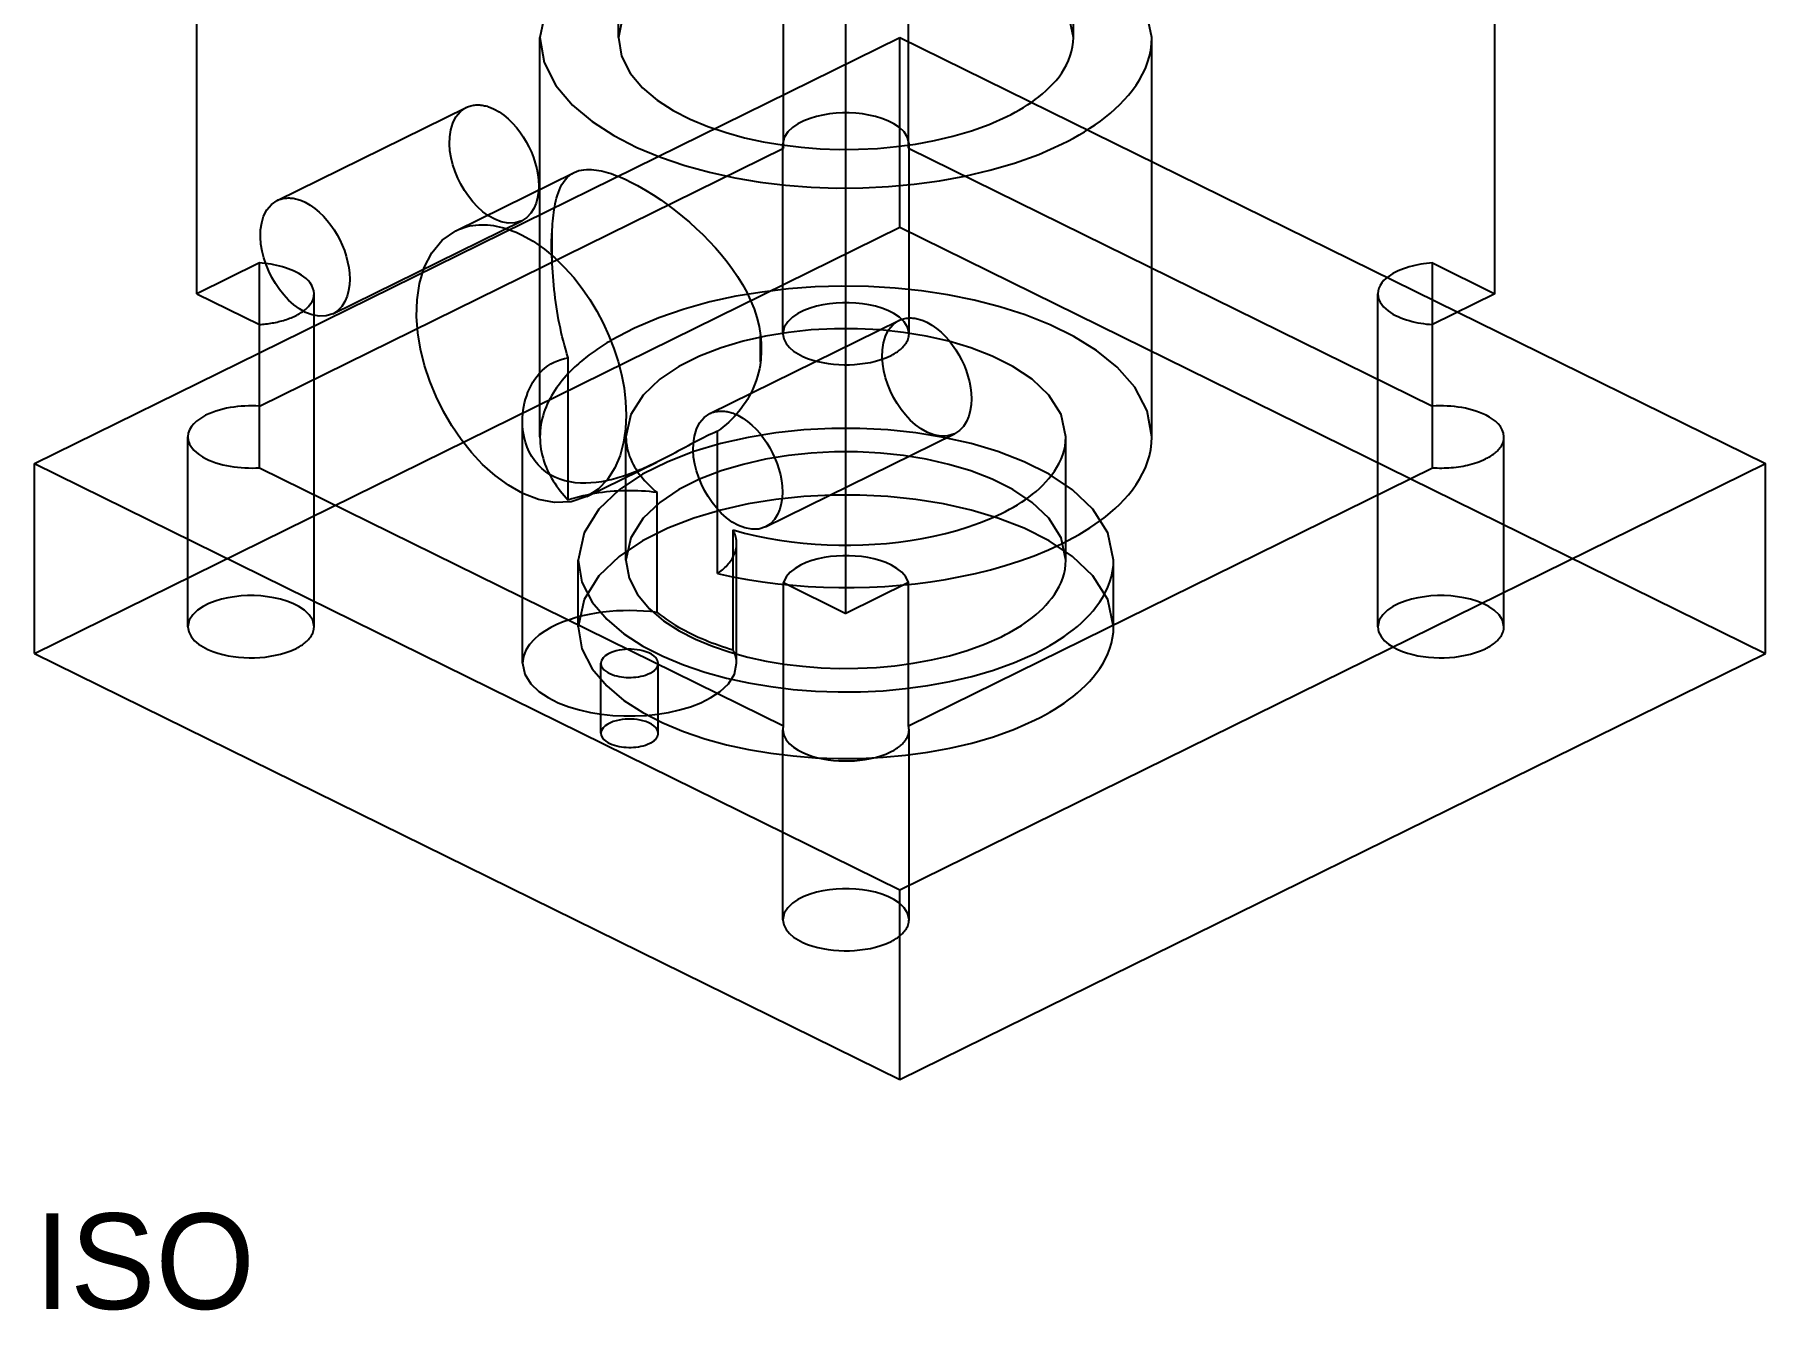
# Model space of a CAD drawing. Header units: millimetres. Extents: x 0 to 258, y -49 to 102.
# Drawn here: x 50.42 to 95.68, y 46.09 to 79.44 of the extents above; entities that cross this region are included whole.
import ezdxf

# ---------------------------------------------------------------- set-up
doc = ezdxf.new("R2010")
doc.units = ezdxf.units.MM
doc.layers.add('ISO_HIDDEN', color=8, linetype='CONTINUOUS')
doc.layers.add('ISO_VISIBLE', color=7, linetype='Continuous')

msp = doc.modelspace()

# ---------------------------------------------------------------- linework, layer by layer
at = {"layer": 'ISO_HIDDEN'}
for points in [[(65.688, 79.368), (65.688, 89.813)], [(77.588, 79.368), (77.588, 89.813)], [(79.638, 79.368), (79.465, 80.183), (79.017, 80.889), (78.41, 81.466), (77.712, 81.932), (76.963, 82.308), (76.18, 82.611), (75.377, 82.851), (74.558, 83.035), (73.73, 83.17), (72.896, 83.258), (72.058, 83.302), (71.219, 83.302), (70.381, 83.258), (69.546, 83.17), (68.718, 83.035), (67.9, 82.851), (67.096, 82.611), (66.314, 82.308), (65.564, 81.932), (64.867, 81.466), (64.259, 80.889), (63.811, 80.183), (63.638, 79.368)], [(77.588, 79.368), (77.459, 79.974), (77.127, 80.5), (76.674, 80.928), (76.156, 81.275), (75.598, 81.555), (75.017, 81.78), (74.419, 81.958), (73.81, 82.096), (73.194, 82.196), (72.573, 82.261), (71.95, 82.294), (71.326, 82.294), (70.703, 82.261), (70.082, 82.196), (69.466, 82.096), (68.858, 81.958), (68.26, 81.78), (67.678, 81.555), (67.121, 81.275), (66.602, 80.928), (66.15, 80.5), (65.817, 79.974), (65.688, 79.368)], [(70.003, 76.474), (70.003, 80.217)], [(73.273, 76.474), (73.273, 80.217)], [(56.303, 71.121), (73.052, 79.368)], [(63.638, 79.368), (63.751, 78.708), (64.057, 78.111), (64.491, 77.599), (65.005, 77.166), (65.57, 76.801), (66.168, 76.494), (66.789, 76.235), (67.426, 76.02), (68.074, 75.842), (68.731, 75.698), (69.395, 75.587), (70.062, 75.506), (70.733, 75.455), (71.405, 75.431), (72.078, 75.435), (72.75, 75.467), (73.419, 75.528), (74.086, 75.618), (74.748, 75.739), (75.402, 75.893), (76.048, 76.082), (76.68, 76.31), (77.295, 76.583)], [(63.638, 68.923), (63.638, 79.368)], [(65.688, 79.368), (65.772, 78.877), (65.999, 78.433), (66.322, 78.052), (66.705, 77.73), (67.125, 77.459), (67.57, 77.231), (68.031, 77.038), (68.505, 76.878), (68.988, 76.745), (69.476, 76.639), (69.97, 76.556), (70.466, 76.496), (70.965, 76.457), (71.465, 76.44), (71.965, 76.443), (72.465, 76.467), (72.963, 76.512), (73.459, 76.579), (73.951, 76.669), (74.438, 76.783), (74.918, 76.924), (75.388, 77.094), (75.845, 77.297)], [(73.052, 74.407), (73.052, 79.368)], [(73.052, 79.368), (87.636, 72.187)], [(75.845, 77.297), (75.956, 77.353), (76.065, 77.411), (76.173, 77.472), (76.279, 77.535), (76.384, 77.601), (76.487, 77.67), (76.588, 77.742), (76.686, 77.817), (76.782, 77.896), (76.875, 77.977), (76.965, 78.063), (77.051, 78.152), (77.133, 78.244), (77.21, 78.341), (77.283, 78.441), (77.349, 78.546), (77.409, 78.654), (77.461, 78.766), (77.506, 78.882), (77.541, 79.001), (77.567, 79.122), (77.583, 79.244), (77.588, 79.368)], [(77.295, 76.583), (77.444, 76.658), (77.591, 76.736), (77.736, 76.818), (77.879, 76.903), (78.019, 76.992), (78.157, 77.085), (78.293, 77.182), (78.425, 77.283), (78.554, 77.388), (78.679, 77.498), (78.8, 77.613), (78.916, 77.732), (79.026, 77.857), (79.13, 77.987), (79.227, 78.122), (79.317, 78.263), (79.397, 78.408), (79.468, 78.559), (79.527, 78.715), (79.575, 78.874), (79.61, 79.037), (79.631, 79.202), (79.638, 79.368)], [(79.638, 68.923), (79.638, 79.368)], [(56.767, 75.104), (61.71, 77.537)], [(63.168, 74.577), (62.992, 74.52), (62.808, 74.513), (62.627, 74.547), (62.455, 74.613), (62.294, 74.703), (62.145, 74.812), (62.008, 74.935), (61.881, 75.07), (61.767, 75.214), (61.663, 75.367), (61.57, 75.527), (61.488, 75.692), (61.418, 75.863), (61.361, 76.038), (61.316, 76.217), (61.286, 76.4), (61.273, 76.584), (61.278, 76.768), (61.304, 76.951), (61.357, 77.127), (61.44, 77.292), (61.558, 77.433), (61.71, 77.537)], [(61.71, 77.537), (61.74, 77.551), (61.77, 77.563), (61.802, 77.574), (61.833, 77.583), (61.865, 77.59), (61.898, 77.596), (61.93, 77.6), (61.963, 77.603), (61.996, 77.604), (62.029, 77.604), (62.062, 77.602), (62.094, 77.599), (62.127, 77.595), (62.159, 77.589), (62.192, 77.582), (62.224, 77.575), (62.255, 77.566), (62.287, 77.556), (62.318, 77.545), (62.349, 77.533), (62.379, 77.521), (62.409, 77.507), (62.439, 77.493)], [(62.439, 77.493), (62.571, 77.419), (62.695, 77.332), (62.811, 77.235), (62.92, 77.129), (63.021, 77.015), (63.114, 76.896), (63.2, 76.771), (63.278, 76.641), (63.349, 76.507), (63.413, 76.369), (63.468, 76.227), (63.515, 76.083), (63.553, 75.936), (63.581, 75.787), (63.599, 75.637), (63.605, 75.485), (63.599, 75.334), (63.577, 75.183), (63.539, 75.037), (63.48, 74.897), (63.399, 74.769), (63.294, 74.66), (63.168, 74.577)], [(73.288, 76.583), (73.252, 76.751), (73.16, 76.897), (73.035, 77.016), (72.891, 77.112), (72.736, 77.189), (72.575, 77.252), (72.409, 77.301), (72.24, 77.339), (72.07, 77.367), (71.898, 77.385), (71.725, 77.394), (71.552, 77.394), (71.379, 77.385), (71.207, 77.367), (71.036, 77.339), (70.867, 77.301), (70.701, 77.252), (70.54, 77.189), (70.385, 77.112), (70.242, 77.016), (70.116, 76.897), (70.024, 76.751), (69.988, 76.583)], [(69.988, 76.583), (69.988, 76.578), (69.988, 76.573), (69.988, 76.569), (69.989, 76.564), (69.989, 76.559), (69.989, 76.554), (69.99, 76.549), (69.99, 76.545), (69.991, 76.54), (69.991, 76.535), (69.992, 76.53), (69.992, 76.526), (69.993, 76.521), (69.994, 76.516), (69.995, 76.511), (69.995, 76.507), (69.996, 76.502), (69.997, 76.497), (69.998, 76.493), (69.999, 76.488), (70.001, 76.483), (70.002, 76.479), (70.003, 76.474)], [(69.988, 71.622), (69.988, 76.583)], [(73.273, 76.474), (73.275, 76.479), (73.276, 76.483), (73.277, 76.488), (73.278, 76.493), (73.279, 76.497), (73.28, 76.502), (73.281, 76.507), (73.282, 76.511), (73.283, 76.516), (73.283, 76.521), (73.284, 76.526), (73.285, 76.53), (73.285, 76.535), (73.286, 76.54), (73.286, 76.545), (73.287, 76.549), (73.287, 76.554), (73.287, 76.559), (73.288, 76.564), (73.288, 76.569), (73.288, 76.573), (73.288, 76.578), (73.288, 76.583)], [(73.288, 71.622), (73.288, 76.583)], [(56.303, 69.729), (70.003, 76.474)], [(73.273, 76.474), (86.974, 69.729)], [(61.441, 74.315), (64.535, 75.838)], [(63.956, 74.261), (63.959, 74.337), (63.963, 74.414), (63.969, 74.49), (63.975, 74.566), (63.982, 74.642), (63.99, 74.718), (64, 74.793), (64.011, 74.869), (64.024, 74.944), (64.039, 75.019), (64.055, 75.094), (64.074, 75.168), (64.095, 75.241), (64.119, 75.313), (64.147, 75.384), (64.178, 75.454), (64.214, 75.522), (64.254, 75.586), (64.299, 75.648), (64.35, 75.704), (64.407, 75.756), (64.468, 75.8), (64.535, 75.838)], [(64.535, 75.838), (64.595, 75.864), (64.658, 75.885), (64.721, 75.9), (64.786, 75.91), (64.852, 75.916), (64.918, 75.917), (64.983, 75.915), (65.049, 75.91), (65.114, 75.901), (65.179, 75.891), (65.243, 75.878), (65.307, 75.862), (65.371, 75.845), (65.434, 75.827), (65.496, 75.807), (65.559, 75.785), (65.62, 75.762), (65.681, 75.738), (65.742, 75.713), (65.803, 75.687), (65.863, 75.66), (65.922, 75.632), (65.981, 75.604)], [(65.981, 75.604), (66.192, 75.494), (66.399, 75.376), (66.601, 75.25), (66.799, 75.118), (66.992, 74.98), (67.182, 74.837), (67.368, 74.688), (67.549, 74.535), (67.726, 74.376), (67.898, 74.212), (68.066, 74.043), (68.227, 73.868), (68.383, 73.688), (68.532, 73.503), (68.674, 73.312), (68.807, 73.115), (68.932, 72.912), (69.045, 72.704), (69.147, 72.489), (69.236, 72.268), (69.31, 72.042), (69.368, 71.812), (69.407, 71.577)], [(50.425, 63.266), (73.052, 74.407)], [(58.225, 72.143), (63.168, 74.577)], [(63.949, 73.674), (63.947, 73.699), (63.946, 73.725), (63.945, 73.75), (63.944, 73.776), (63.943, 73.802), (63.942, 73.827), (63.942, 73.853), (63.942, 73.878), (63.941, 73.904), (63.941, 73.929), (63.941, 73.955), (63.942, 73.98), (63.942, 74.006), (63.943, 74.032), (63.943, 74.057), (63.944, 74.083), (63.945, 74.108), (63.947, 74.134), (63.948, 74.159), (63.95, 74.185), (63.952, 74.21), (63.953, 74.236), (63.956, 74.261)], [(63.956, 73.668), (63.956, 74.261)], [(73.052, 74.407), (95.68, 63.266)], [(56.303, 73.471), (54.668, 72.666)], [(56.303, 69.729), (56.303, 73.471)], [(57.732, 72.666), (57.725, 72.743), (57.703, 72.816), (57.67, 72.886), (57.628, 72.95), (57.578, 73.009), (57.523, 73.062), (57.463, 73.111), (57.4, 73.155), (57.335, 73.195), (57.267, 73.231), (57.198, 73.265), (57.127, 73.295), (57.055, 73.322), (56.982, 73.347), (56.909, 73.369), (56.834, 73.389), (56.759, 73.407), (56.684, 73.423), (56.608, 73.436), (56.532, 73.448), (56.456, 73.457), (56.379, 73.465), (56.303, 73.471)], [(86.974, 73.471), (86.897, 73.465), (86.82, 73.457), (86.744, 73.448), (86.668, 73.436), (86.592, 73.423), (86.517, 73.407), (86.442, 73.389), (86.368, 73.369), (86.294, 73.347), (86.221, 73.322), (86.15, 73.295), (86.079, 73.265), (86.009, 73.231), (85.942, 73.195), (85.876, 73.155), (85.813, 73.111), (85.754, 73.062), (85.698, 73.009), (85.648, 72.95), (85.606, 72.886), (85.573, 72.816), (85.552, 72.743), (85.545, 72.666)], [(86.974, 69.729), (86.974, 73.471)], [(86.974, 73.471), (88.609, 72.666)], [(79.638, 68.923), (79.517, 69.606), (79.192, 70.22), (78.733, 70.743), (78.193, 71.182), (77.601, 71.549), (76.976, 71.857), (76.329, 72.114), (75.665, 72.327), (74.99, 72.5), (74.307, 72.637), (73.618, 72.74), (72.925, 72.811), (72.229, 72.852), (71.532, 72.862), (70.836, 72.843), (70.141, 72.793), (69.449, 72.712), (68.761, 72.599), (68.08, 72.451), (67.408, 72.267), (66.749, 72.041), (66.108, 71.77), (65.491, 71.445)], [(57.249, 72.092), (57.279, 72.107), (57.31, 72.123), (57.339, 72.14), (57.369, 72.158), (57.398, 72.176), (57.426, 72.195), (57.454, 72.215), (57.482, 72.236), (57.508, 72.258), (57.534, 72.28), (57.559, 72.304), (57.583, 72.329), (57.606, 72.355), (57.627, 72.381), (57.647, 72.409), (57.666, 72.438), (57.682, 72.468), (57.697, 72.499), (57.709, 72.531), (57.719, 72.564), (57.726, 72.598), (57.73, 72.632), (57.732, 72.666)], [(57.732, 63.962), (57.732, 72.666)], [(73.288, 71.622), (73.252, 71.79), (73.16, 71.935), (73.035, 72.054), (72.891, 72.15), (72.736, 72.228), (72.575, 72.29), (72.409, 72.34), (72.24, 72.378), (72.07, 72.406), (71.898, 72.424), (71.725, 72.433), (71.552, 72.433), (71.379, 72.424), (71.207, 72.406), (71.036, 72.378), (70.867, 72.34), (70.701, 72.29), (70.54, 72.228), (70.385, 72.15), (70.242, 72.054), (70.116, 71.935), (70.024, 71.79), (69.988, 71.622)], [(85.545, 72.666), (85.552, 72.59), (85.573, 72.516), (85.606, 72.446), (85.648, 72.382), (85.698, 72.324), (85.754, 72.27), (85.813, 72.222), (85.876, 72.178), (85.942, 72.137), (86.009, 72.101), (86.079, 72.068), (86.15, 72.037), (86.221, 72.01), (86.294, 71.985), (86.368, 71.963), (86.442, 71.943), (86.517, 71.925), (86.592, 71.91), (86.668, 71.896), (86.744, 71.885), (86.82, 71.875), (86.897, 71.867), (86.974, 71.861)], [(85.545, 63.962), (85.545, 72.666)], [(56.303, 71.861), (56.345, 71.864), (56.388, 71.868), (56.43, 71.872), (56.472, 71.877), (56.515, 71.882), (56.557, 71.888), (56.599, 71.895), (56.641, 71.902), (56.683, 71.91), (56.724, 71.918), (56.766, 71.927), (56.808, 71.937), (56.849, 71.947), (56.89, 71.958), (56.931, 71.97), (56.972, 71.982), (57.012, 71.995), (57.052, 72.009), (57.092, 72.024), (57.132, 72.04), (57.171, 72.056), (57.21, 72.073), (57.249, 72.092)], [(68.081, 69.533), (73.024, 71.967)], [(74.481, 69.006), (74.306, 68.95), (74.122, 68.943), (73.941, 68.977), (73.769, 69.043), (73.608, 69.133), (73.459, 69.241), (73.321, 69.365), (73.195, 69.499), (73.08, 69.644), (72.976, 69.796), (72.884, 69.956), (72.802, 70.122), (72.732, 70.292), (72.675, 70.468), (72.63, 70.647), (72.6, 70.829), (72.586, 71.013), (72.591, 71.198), (72.618, 71.38), (72.671, 71.557), (72.754, 71.721), (72.872, 71.863), (73.024, 71.967)], [(73.024, 71.967), (73.053, 71.981), (73.084, 71.993), (73.115, 72.003), (73.147, 72.012), (73.179, 72.02), (73.211, 72.025), (73.244, 72.03), (73.277, 72.032), (73.31, 72.033), (73.343, 72.033), (73.375, 72.031), (73.408, 72.028), (73.441, 72.024), (73.473, 72.019), (73.505, 72.012), (73.537, 72.004), (73.569, 71.995), (73.6, 71.985), (73.632, 71.975), (73.662, 71.963), (73.693, 71.95), (73.723, 71.937), (73.752, 71.923)], [(77.388, 68.923), (77.264, 69.509), (76.942, 70.017), (76.505, 70.431), (76.004, 70.766), (75.465, 71.036), (74.903, 71.254), (74.325, 71.426), (73.737, 71.559), (73.142, 71.656), (72.542, 71.719), (71.94, 71.751), (71.337, 71.751), (70.734, 71.719), (70.135, 71.656), (69.539, 71.559), (68.951, 71.426), (68.373, 71.254), (67.811, 71.036), (67.272, 70.766), (66.771, 70.431), (66.334, 70.017), (66.013, 69.509), (65.888, 68.923)], [(69.407, 71.577), (69.409, 71.547), (69.412, 71.517), (69.413, 71.488), (69.415, 71.458), (69.417, 71.428), (69.418, 71.398), (69.419, 71.368), (69.42, 71.338), (69.421, 71.308), (69.421, 71.278), (69.421, 71.248), (69.421, 71.219), (69.421, 71.189), (69.421, 71.159), (69.42, 71.129), (69.419, 71.099), (69.418, 71.069), (69.417, 71.039), (69.416, 71.009), (69.414, 70.98), (69.412, 70.95), (69.41, 70.92), (69.407, 70.89)], [(69.407, 70.89), (69.407, 71.577)], [(69.988, 71.622), (70.012, 71.486), (70.074, 71.362), (70.164, 71.257), (70.27, 71.168), (70.387, 71.092), (70.51, 71.029), (70.638, 70.976), (70.769, 70.931), (70.903, 70.894), (71.039, 70.865), (71.175, 70.842), (71.313, 70.825), (71.452, 70.815), (71.59, 70.81), (71.729, 70.811), (71.867, 70.817), (72.006, 70.83), (72.143, 70.848), (72.28, 70.873), (72.415, 70.905), (72.548, 70.944), (72.678, 70.991), (72.805, 71.047)], [(72.805, 71.047), (72.836, 71.063), (72.866, 71.079), (72.896, 71.096), (72.925, 71.113), (72.954, 71.132), (72.983, 71.151), (73.011, 71.171), (73.038, 71.192), (73.065, 71.213), (73.09, 71.236), (73.115, 71.26), (73.139, 71.284), (73.162, 71.31), (73.183, 71.337), (73.203, 71.365), (73.222, 71.394), (73.238, 71.424), (73.253, 71.455), (73.265, 71.487), (73.275, 71.52), (73.282, 71.553), (73.287, 71.587), (73.288, 71.622)], [(73.752, 71.923), (73.885, 71.849), (74.009, 71.761), (74.125, 71.664), (74.234, 71.558), (74.335, 71.445), (74.428, 71.325), (74.514, 71.2), (74.592, 71.07), (74.663, 70.936), (74.726, 70.798), (74.781, 70.657), (74.828, 70.513), (74.866, 70.366), (74.895, 70.217), (74.913, 70.066), (74.919, 69.915), (74.913, 69.763), (74.891, 69.613), (74.852, 69.466), (74.794, 69.326), (74.713, 69.198), (74.608, 69.089), (74.481, 69.006)], [(69.407, 70.89), (69.393, 70.795), (69.375, 70.701), (69.354, 70.608), (69.329, 70.515), (69.301, 70.423), (69.269, 70.333), (69.234, 70.244), (69.195, 70.156), (69.154, 70.07), (69.109, 69.985), (69.061, 69.902), (69.01, 69.82), (68.956, 69.741), (68.9, 69.664), (68.84, 69.588), (68.778, 69.515), (68.714, 69.445), (68.647, 69.376), (68.577, 69.31), (68.505, 69.246), (68.431, 69.185), (68.355, 69.127), (68.277, 69.072)], [(64.378, 70.578), (64.324, 70.519), (64.27, 70.458), (64.219, 70.396), (64.168, 70.333), (64.119, 70.269), (64.072, 70.203), (64.027, 70.136), (63.984, 70.068), (63.942, 69.999), (63.903, 69.928), (63.866, 69.857), (63.831, 69.784), (63.799, 69.71), (63.77, 69.634), (63.743, 69.558), (63.719, 69.481), (63.698, 69.403), (63.68, 69.324), (63.665, 69.245), (63.653, 69.165), (63.645, 69.085), (63.64, 69.004), (63.638, 68.923)], [(63.181, 63.005), (63.181, 69.332)], [(54.432, 63.962), (54.432, 68.923)], [(63.638, 68.923), (63.64, 68.843), (63.645, 68.762), (63.653, 68.682), (63.665, 68.602), (63.68, 68.523), (63.698, 68.444), (63.719, 68.366), (63.743, 68.289), (63.77, 68.213), (63.799, 68.137), (63.831, 68.063), (63.866, 67.99), (63.903, 67.919), (63.942, 67.848), (63.984, 67.779), (64.027, 67.711), (64.072, 67.644), (64.119, 67.578), (64.168, 67.514), (64.219, 67.451), (64.27, 67.389), (64.324, 67.328), (64.378, 67.269)], [(78.638, 65.703), (78.487, 66.416), (78.095, 67.034), (77.563, 67.538), (76.953, 67.946), (76.297, 68.275), (75.613, 68.54), (74.909, 68.75), (74.193, 68.912), (73.469, 69.03), (72.738, 69.107), (72.005, 69.145), (71.271, 69.145), (70.538, 69.107), (69.808, 69.03), (69.083, 68.912), (68.367, 68.75), (67.664, 68.54), (66.979, 68.275), (66.323, 67.946), (65.713, 67.538), (65.181, 67.034), (64.79, 66.416), (64.638, 65.703)], [(65.888, 68.923), (65.89, 68.849), (65.896, 68.774), (65.906, 68.7), (65.92, 68.626), (65.938, 68.553), (65.959, 68.482), (65.983, 68.411), (66.011, 68.341), (66.042, 68.273), (66.076, 68.206), (66.112, 68.141), (66.151, 68.077), (66.193, 68.014), (66.236, 67.954), (66.282, 67.894), (66.329, 67.836), (66.378, 67.78), (66.429, 67.725), (66.481, 67.671), (66.535, 67.619), (66.59, 67.568), (66.646, 67.518), (66.704, 67.47)], [(65.888, 65.703), (65.888, 68.923)], [(68.277, 69.072), (68.207, 69.04), (68.136, 69.008), (68.067, 68.976), (67.997, 68.942), (67.928, 68.908), (67.859, 68.874), (67.79, 68.838), (67.722, 68.803), (67.654, 68.767), (67.585, 68.731), (67.517, 68.695), (67.449, 68.658), (67.381, 68.622), (67.314, 68.585), (67.246, 68.549), (67.178, 68.512), (67.11, 68.476), (67.041, 68.44), (66.973, 68.404), (66.905, 68.369), (66.836, 68.334), (66.767, 68.299), (66.698, 68.265)], [(68.277, 65.349), (68.277, 69.072)], [(69.539, 66.573), (74.481, 69.006)], [(75.704, 66.922), (75.811, 66.976), (75.916, 67.032), (76.021, 67.091), (76.123, 67.152), (76.225, 67.216), (76.324, 67.283), (76.421, 67.352), (76.516, 67.425), (76.609, 67.5), (76.699, 67.579), (76.786, 67.662), (76.869, 67.748), (76.948, 67.837), (77.023, 67.931), (77.093, 68.028), (77.157, 68.129), (77.215, 68.234), (77.266, 68.342), (77.308, 68.454), (77.343, 68.568), (77.368, 68.685), (77.383, 68.804), (77.388, 68.923)], [(77.295, 66.138), (77.444, 66.213), (77.591, 66.292), (77.736, 66.374), (77.879, 66.459), (78.019, 66.548), (78.157, 66.641), (78.293, 66.737), (78.425, 66.838), (78.554, 66.944), (78.679, 67.054), (78.8, 67.168), (78.916, 67.288), (79.026, 67.412), (79.13, 67.542), (79.227, 67.678), (79.317, 67.818), (79.397, 67.964), (79.468, 68.115), (79.527, 68.27), (79.575, 68.429), (79.61, 68.592), (79.631, 68.757), (79.638, 68.923)], [(77.388, 65.703), (77.388, 68.923)], [(88.845, 63.962), (88.845, 68.923)], [(77.388, 65.703), (77.264, 66.289), (76.942, 66.796), (76.505, 67.211), (76.004, 67.545), (75.465, 67.816), (74.903, 68.034), (74.325, 68.206), (73.737, 68.339), (73.142, 68.436), (72.542, 68.499), (71.94, 68.53), (71.337, 68.53), (70.734, 68.499), (70.135, 68.436), (69.539, 68.339), (68.951, 68.206), (68.373, 68.034), (67.811, 67.816), (67.272, 67.545), (66.771, 67.211), (66.334, 66.796), (66.013, 66.289), (65.888, 65.703)], [(64.865, 67.362), (66.698, 68.265)], [(66.698, 68.265), (66.643, 68.238), (66.588, 68.211), (66.533, 68.185), (66.477, 68.159), (66.421, 68.134), (66.365, 68.109), (66.309, 68.084), (66.253, 68.06), (66.197, 68.037), (66.14, 68.014), (66.083, 67.991), (66.026, 67.969), (65.968, 67.948), (65.911, 67.928), (65.853, 67.908), (65.795, 67.889), (65.736, 67.87), (65.678, 67.853), (65.619, 67.836), (65.56, 67.82), (65.5, 67.805), (65.441, 67.791), (65.381, 67.778)], [(64.378, 67.269), (64.378, 67.755)], [(66.704, 67.47), (66.602, 67.483), (66.5, 67.493), (66.398, 67.502), (66.296, 67.508), (66.194, 67.513), (66.092, 67.516), (65.989, 67.517), (65.887, 67.516), (65.785, 67.513), (65.683, 67.509), (65.58, 67.503), (65.478, 67.494), (65.377, 67.484), (65.275, 67.472), (65.174, 67.458), (65.073, 67.442), (64.972, 67.424), (64.872, 67.404), (64.772, 67.382), (64.672, 67.357), (64.574, 67.33), (64.476, 67.301), (64.378, 67.269)], [(66.704, 64.337), (66.704, 67.47)], [(78.638, 63.962), (78.487, 64.676), (78.095, 65.293), (77.563, 65.798), (76.953, 66.205), (76.297, 66.535), (75.613, 66.799), (74.909, 67.009), (74.193, 67.171), (73.469, 67.289), (72.738, 67.366), (72.005, 67.404), (71.271, 67.404), (70.538, 67.366), (69.808, 67.289), (69.083, 67.171), (68.367, 67.009), (67.664, 66.799), (66.979, 66.535), (66.323, 66.205), (65.713, 65.798), (65.181, 65.293), (64.79, 64.676), (64.638, 63.962)], [(68.687, 66.494), (68.987, 66.411), (69.291, 66.339), (69.596, 66.277), (69.904, 66.224), (70.212, 66.181), (70.522, 66.146), (70.833, 66.12), (71.144, 66.103), (71.456, 66.094), (71.768, 66.093), (72.08, 66.101), (72.391, 66.117), (72.702, 66.141), (73.012, 66.174), (73.321, 66.216), (73.629, 66.267), (73.935, 66.328), (74.238, 66.398), (74.54, 66.479), (74.837, 66.571), (75.132, 66.675), (75.421, 66.791), (75.704, 66.922)], [(68.277, 65.349), (68.311, 65.374), (68.345, 65.399), (68.378, 65.426), (68.411, 65.453), (68.443, 65.481), (68.473, 65.51), (68.504, 65.54), (68.533, 65.57), (68.561, 65.602), (68.588, 65.635), (68.613, 65.668), (68.638, 65.703), (68.661, 65.738), (68.682, 65.775), (68.702, 65.812), (68.72, 65.851), (68.736, 65.89), (68.749, 65.93), (68.761, 65.971), (68.77, 66.012), (68.776, 66.054), (68.78, 66.096), (68.781, 66.138)], [(68.277, 65.349), (68.669, 65.266), (69.063, 65.194), (69.458, 65.134), (69.856, 65.084), (70.254, 65.044), (70.653, 65.015), (71.053, 64.995), (71.453, 64.986), (71.854, 64.986), (72.254, 64.996), (72.654, 65.016), (73.053, 65.047), (73.451, 65.087), (73.849, 65.138), (74.244, 65.199), (74.638, 65.272), (75.029, 65.356), (75.418, 65.452), (75.803, 65.561), (76.185, 65.682), (76.561, 65.819), (76.932, 65.97), (77.295, 66.138)], [(68.687, 63.36), (68.687, 66.494)], [(68.781, 66.138), (68.781, 66.154), (68.781, 66.171), (68.78, 66.187), (68.778, 66.203), (68.777, 66.219), (68.774, 66.235), (68.772, 66.251), (68.769, 66.267), (68.766, 66.283), (68.762, 66.298), (68.758, 66.314), (68.754, 66.33), (68.75, 66.345), (68.745, 66.361), (68.739, 66.376), (68.734, 66.391), (68.728, 66.406), (68.722, 66.421), (68.715, 66.436), (68.709, 66.451), (68.701, 66.465), (68.694, 66.48), (68.687, 66.494)], [(68.781, 63.005), (68.781, 66.138)], [(64.638, 65.703), (64.737, 65.126), (65.004, 64.603), (65.384, 64.155), (65.834, 63.776), (66.328, 63.457), (66.852, 63.188), (67.395, 62.962), (67.952, 62.773), (68.52, 62.617), (69.095, 62.492), (69.675, 62.395), (70.259, 62.324), (70.846, 62.279), (71.434, 62.258), (72.023, 62.262), (72.611, 62.29), (73.197, 62.343), (73.78, 62.422), (74.359, 62.527), (74.932, 62.662), (75.497, 62.827), (76.05, 63.027), (76.588, 63.266)], [(64.638, 63.962), (64.638, 65.703)], [(65.888, 65.703), (65.969, 65.229), (66.189, 64.8), (66.501, 64.431), (66.871, 64.12), (67.277, 63.858), (67.706, 63.637), (68.153, 63.451), (68.61, 63.296), (69.077, 63.168), (69.549, 63.065), (70.026, 62.986), (70.506, 62.927), (70.988, 62.89), (71.471, 62.873), (71.954, 62.876), (72.437, 62.899), (72.918, 62.943), (73.398, 63.008), (73.873, 63.095), (74.344, 63.205), (74.808, 63.341), (75.262, 63.505), (75.704, 63.701)], [(73.273, 65.116), (73.204, 65.263), (73.097, 65.386), (72.969, 65.487), (72.828, 65.57), (72.679, 65.637), (72.525, 65.692), (72.367, 65.735), (72.208, 65.769), (72.046, 65.794), (71.883, 65.81), (71.72, 65.818), (71.556, 65.818), (71.393, 65.81), (71.231, 65.794), (71.069, 65.769), (70.909, 65.735), (70.751, 65.692), (70.597, 65.637), (70.449, 65.57), (70.308, 65.487), (70.179, 65.386), (70.072, 65.263), (70.003, 65.116)], [(75.704, 63.701), (75.811, 63.755), (75.916, 63.811), (76.021, 63.87), (76.123, 63.932), (76.225, 63.995), (76.324, 64.062), (76.421, 64.132), (76.516, 64.204), (76.609, 64.28), (76.699, 64.359), (76.786, 64.441), (76.869, 64.527), (76.948, 64.617), (77.023, 64.71), (77.093, 64.807), (77.157, 64.908), (77.215, 65.013), (77.266, 65.122), (77.308, 65.233), (77.343, 65.348), (77.368, 65.465), (77.383, 65.584), (77.388, 65.703)], [(76.588, 63.266), (76.718, 63.332), (76.846, 63.4), (76.973, 63.472), (77.098, 63.546), (77.222, 63.624), (77.343, 63.705), (77.461, 63.79), (77.577, 63.879), (77.69, 63.971), (77.799, 64.067), (77.905, 64.167), (78.006, 64.272), (78.103, 64.381), (78.194, 64.495), (78.279, 64.613), (78.357, 64.736), (78.427, 64.863), (78.489, 64.995), (78.541, 65.131), (78.583, 65.271), (78.613, 65.413), (78.632, 65.558), (78.638, 65.703)], [(78.638, 63.962), (78.638, 65.703)], [(57.732, 63.962), (57.696, 64.13), (57.604, 64.276), (57.478, 64.395), (57.335, 64.491), (57.18, 64.569), (57.019, 64.631), (56.853, 64.681), (56.684, 64.719), (56.513, 64.746), (56.341, 64.765), (56.168, 64.774), (55.995, 64.774), (55.823, 64.765), (55.65, 64.746), (55.48, 64.719), (55.311, 64.681), (55.145, 64.631), (54.984, 64.569), (54.829, 64.491), (54.685, 64.395), (54.56, 64.276), (54.468, 64.13), (54.432, 63.962)], [(88.845, 63.962), (88.809, 64.13), (88.717, 64.276), (88.591, 64.395), (88.447, 64.491), (88.293, 64.569), (88.131, 64.631), (87.966, 64.681), (87.797, 64.719), (87.626, 64.746), (87.454, 64.765), (87.281, 64.774), (87.108, 64.774), (86.935, 64.765), (86.763, 64.746), (86.592, 64.719), (86.424, 64.681), (86.258, 64.631), (86.096, 64.569), (85.942, 64.491), (85.798, 64.395), (85.673, 64.276), (85.58, 64.13), (85.545, 63.962)], [(66.704, 64.337), (66.526, 64.357), (66.349, 64.372), (66.171, 64.38), (65.992, 64.383), (65.814, 64.381), (65.636, 64.373), (65.458, 64.359), (65.281, 64.34), (65.104, 64.314), (64.929, 64.282), (64.755, 64.244), (64.582, 64.199), (64.412, 64.146), (64.244, 64.086), (64.08, 64.017), (63.92, 63.938), (63.766, 63.848), (63.62, 63.746), (63.485, 63.629), (63.366, 63.497), (63.269, 63.347), (63.204, 63.181), (63.181, 63.005)], [(66.704, 64.337), (66.779, 64.276), (66.856, 64.218), (66.935, 64.162), (67.015, 64.107), (67.096, 64.054), (67.178, 64.003), (67.261, 63.954), (67.345, 63.907), (67.431, 63.861), (67.516, 63.816), (67.603, 63.773), (67.69, 63.732), (67.779, 63.692), (67.867, 63.653), (67.956, 63.615), (68.046, 63.579), (68.136, 63.545), (68.227, 63.511), (68.318, 63.479), (68.41, 63.447), (68.502, 63.417), (68.594, 63.388), (68.687, 63.36)], [(54.432, 63.962), (54.455, 63.826), (54.518, 63.703), (54.608, 63.597), (54.714, 63.508), (54.83, 63.433), (54.954, 63.369), (55.082, 63.316), (55.213, 63.272), (55.347, 63.235), (55.482, 63.205), (55.619, 63.182), (55.757, 63.166), (55.895, 63.155), (56.034, 63.15), (56.173, 63.151), (56.311, 63.158), (56.449, 63.17), (56.587, 63.189), (56.723, 63.214), (56.858, 63.245), (56.991, 63.284), (57.122, 63.332), (57.249, 63.388)], [(57.249, 63.388), (57.279, 63.403), (57.31, 63.419), (57.339, 63.436), (57.369, 63.454), (57.398, 63.472), (57.426, 63.491), (57.454, 63.511), (57.482, 63.532), (57.508, 63.554), (57.534, 63.577), (57.559, 63.6), (57.583, 63.625), (57.606, 63.651), (57.627, 63.677), (57.647, 63.705), (57.666, 63.734), (57.682, 63.764), (57.697, 63.795), (57.709, 63.827), (57.719, 63.86), (57.726, 63.894), (57.73, 63.928), (57.732, 63.962)], [(64.638, 63.962), (64.737, 63.385), (65.004, 62.862), (65.384, 62.414), (65.834, 62.036), (66.328, 61.716), (66.852, 61.447), (67.395, 61.221), (67.952, 61.032), (68.52, 60.877), (69.095, 60.751), (69.675, 60.654), (70.259, 60.583), (70.846, 60.538), (71.434, 60.517), (72.023, 60.521), (72.611, 60.549), (73.197, 60.602), (73.78, 60.681), (74.359, 60.787), (74.932, 60.921), (75.497, 61.087), (76.05, 61.286), (76.588, 61.525)], [(76.588, 61.525), (76.718, 61.591), (76.846, 61.66), (76.973, 61.731), (77.098, 61.806), (77.222, 61.884), (77.343, 61.965), (77.461, 62.049), (77.577, 62.138), (77.69, 62.23), (77.799, 62.326), (77.905, 62.426), (78.006, 62.531), (78.103, 62.64), (78.194, 62.754), (78.279, 62.872), (78.357, 62.995), (78.427, 63.123), (78.489, 63.254), (78.541, 63.39), (78.583, 63.53), (78.613, 63.672), (78.632, 63.817), (78.638, 63.962)], [(85.545, 63.962), (85.568, 63.826), (85.631, 63.703), (85.72, 63.597), (85.826, 63.508), (85.943, 63.433), (86.066, 63.369), (86.194, 63.316), (86.326, 63.272), (86.459, 63.235), (86.595, 63.205), (86.732, 63.182), (86.87, 63.166), (87.008, 63.155), (87.146, 63.15), (87.285, 63.151), (87.424, 63.158), (87.562, 63.17), (87.699, 63.189), (87.836, 63.214), (87.971, 63.245), (88.104, 63.284), (88.235, 63.332), (88.361, 63.388)], [(88.361, 63.388), (88.392, 63.403), (88.422, 63.419), (88.452, 63.436), (88.482, 63.454), (88.511, 63.472), (88.539, 63.491), (88.567, 63.511), (88.594, 63.532), (88.621, 63.554), (88.647, 63.577), (88.672, 63.6), (88.696, 63.625), (88.718, 63.651), (88.74, 63.677), (88.76, 63.705), (88.778, 63.734), (88.795, 63.764), (88.809, 63.795), (88.822, 63.827), (88.832, 63.86), (88.839, 63.894), (88.843, 63.928), (88.845, 63.962)], [(66.731, 63.005), (66.715, 63.081), (66.673, 63.147), (66.616, 63.202), (66.551, 63.245), (66.481, 63.28), (66.407, 63.309), (66.332, 63.331), (66.255, 63.349), (66.177, 63.361), (66.099, 63.37), (66.021, 63.374), (65.942, 63.374), (65.863, 63.37), (65.785, 63.361), (65.708, 63.349), (65.631, 63.331), (65.556, 63.309), (65.482, 63.28), (65.412, 63.245), (65.347, 63.202), (65.29, 63.147), (65.248, 63.081), (65.231, 63.005)], [(68.781, 63.005), (68.781, 63.021), (68.781, 63.037), (68.78, 63.053), (68.778, 63.069), (68.777, 63.086), (68.774, 63.102), (68.772, 63.118), (68.769, 63.133), (68.766, 63.149), (68.762, 63.165), (68.758, 63.181), (68.754, 63.196), (68.75, 63.212), (68.745, 63.227), (68.739, 63.243), (68.734, 63.258), (68.728, 63.273), (68.722, 63.288), (68.715, 63.303), (68.709, 63.317), (68.701, 63.332), (68.694, 63.346), (68.687, 63.36)], [(63.181, 63.005), (63.242, 62.72), (63.399, 62.472), (63.611, 62.271), (63.855, 62.108), (64.118, 61.976), (64.392, 61.87), (64.673, 61.786), (64.959, 61.721), (65.249, 61.674), (65.541, 61.643), (65.835, 61.628), (66.128, 61.628), (66.421, 61.643), (66.713, 61.674), (67.003, 61.721), (67.29, 61.786), (67.571, 61.87), (67.845, 61.976), (68.107, 62.108), (68.351, 62.271), (68.564, 62.472), (68.721, 62.72), (68.781, 63.005)], [(65.231, 63.005), (65.242, 62.943), (65.271, 62.887), (65.311, 62.839), (65.359, 62.798), (65.412, 62.764), (65.469, 62.735), (65.527, 62.711), (65.586, 62.691), (65.647, 62.674), (65.709, 62.661), (65.771, 62.65), (65.834, 62.643), (65.896, 62.638), (65.96, 62.636), (66.023, 62.636), (66.086, 62.639), (66.148, 62.645), (66.211, 62.653), (66.273, 62.665), (66.334, 62.679), (66.395, 62.697), (66.454, 62.718), (66.512, 62.744)], [(65.231, 61.177), (65.231, 63.005)], [(66.512, 62.744), (66.526, 62.751), (66.539, 62.758), (66.553, 62.766), (66.566, 62.774), (66.58, 62.782), (66.593, 62.791), (66.605, 62.8), (66.618, 62.809), (66.63, 62.819), (66.641, 62.83), (66.653, 62.84), (66.664, 62.852), (66.674, 62.863), (66.684, 62.875), (66.693, 62.888), (66.701, 62.901), (66.709, 62.915), (66.715, 62.929), (66.721, 62.944), (66.725, 62.959), (66.729, 62.974), (66.731, 62.989), (66.731, 63.005)], [(66.731, 61.177), (66.731, 63.005)], [(66.731, 61.177), (66.715, 61.253), (66.673, 61.32), (66.616, 61.374), (66.551, 61.417), (66.481, 61.453), (66.407, 61.481), (66.332, 61.504), (66.255, 61.521), (66.177, 61.533), (66.099, 61.542), (66.021, 61.546), (65.942, 61.546), (65.863, 61.542), (65.785, 61.533), (65.708, 61.521), (65.631, 61.504), (65.556, 61.481), (65.482, 61.453), (65.412, 61.417), (65.347, 61.374), (65.29, 61.32), (65.248, 61.253), (65.231, 61.177)], [(65.231, 61.177), (65.242, 61.115), (65.271, 61.059), (65.311, 61.011), (65.359, 60.971), (65.412, 60.936), (65.469, 60.908), (65.527, 60.883), (65.586, 60.863), (65.647, 60.846), (65.709, 60.833), (65.771, 60.823), (65.834, 60.815), (65.896, 60.81), (65.96, 60.808), (66.023, 60.808), (66.086, 60.811), (66.148, 60.817), (66.211, 60.825), (66.273, 60.837), (66.334, 60.851), (66.395, 60.869), (66.454, 60.89), (66.512, 60.916)], [(66.512, 60.916), (66.526, 60.923), (66.539, 60.93), (66.553, 60.938), (66.566, 60.946), (66.58, 60.954), (66.593, 60.963), (66.605, 60.972), (66.618, 60.982), (66.63, 60.991), (66.641, 61.002), (66.653, 61.012), (66.664, 61.024), (66.674, 61.035), (66.684, 61.048), (66.693, 61.06), (66.701, 61.073), (66.709, 61.087), (66.715, 61.101), (66.721, 61.116), (66.725, 61.131), (66.729, 61.146), (66.731, 61.161), (66.731, 61.177)], [(69.988, 56.303), (69.988, 61.264)], [(73.288, 56.303), (73.288, 61.264)], [(73.288, 56.303), (73.252, 56.471), (73.16, 56.617), (73.035, 56.735), (72.891, 56.832), (72.736, 56.909), (72.575, 56.972), (72.409, 57.021), (72.24, 57.059), (72.07, 57.087), (71.898, 57.105), (71.725, 57.114), (71.552, 57.114), (71.379, 57.105), (71.207, 57.087), (71.036, 57.059), (70.867, 57.021), (70.701, 56.972), (70.54, 56.909), (70.385, 56.832), (70.242, 56.735), (70.116, 56.617), (70.024, 56.471), (69.988, 56.303)], [(69.988, 56.303), (70.012, 56.167), (70.074, 56.044), (70.164, 55.938), (70.27, 55.849), (70.387, 55.773), (70.51, 55.71), (70.638, 55.657), (70.769, 55.612), (70.903, 55.576), (71.039, 55.546), (71.175, 55.523), (71.313, 55.506), (71.452, 55.496), (71.59, 55.491), (71.729, 55.492), (71.867, 55.498), (72.006, 55.511), (72.143, 55.529), (72.28, 55.554), (72.415, 55.586), (72.548, 55.625), (72.678, 55.672), (72.805, 55.728)], [(72.805, 55.728), (72.836, 55.744), (72.866, 55.76), (72.896, 55.777), (72.925, 55.795), (72.954, 55.813), (72.983, 55.832), (73.011, 55.852), (73.038, 55.873), (73.065, 55.895), (73.09, 55.917), (73.115, 55.941), (73.139, 55.965), (73.162, 55.991), (73.183, 56.018), (73.203, 56.046), (73.222, 56.075), (73.238, 56.105), (73.253, 56.136), (73.265, 56.168), (73.275, 56.201), (73.282, 56.235), (73.287, 56.269), (73.288, 56.303)]]:
    msp.add_lwpolyline(points, dxfattribs=at)
at = {"layer": 'ISO_VISIBLE'}
for points in [[(54.668, 72.666), (54.668, 93.294)], [(88.609, 72.666), (88.609, 93.294)], [(71.638, 64.31), (71.638, 84.939)], [(56.767, 75.104), (56.797, 75.118), (56.828, 75.13), (56.859, 75.14), (56.89, 75.149), (56.923, 75.157), (56.955, 75.162), (56.988, 75.167), (57.02, 75.169), (57.053, 75.17), (57.086, 75.17), (57.119, 75.168), (57.152, 75.165), (57.184, 75.161), (57.217, 75.155), (57.249, 75.149), (57.281, 75.141), (57.313, 75.132), (57.344, 75.122), (57.375, 75.112), (57.406, 75.1), (57.436, 75.087), (57.466, 75.074), (57.496, 75.06)], [(58.225, 72.143), (58.05, 72.087), (57.866, 72.079), (57.685, 72.113), (57.512, 72.18), (57.351, 72.27), (57.202, 72.378), (57.065, 72.501), (56.939, 72.636), (56.824, 72.781), (56.72, 72.933), (56.627, 73.093), (56.546, 73.259), (56.476, 73.429), (56.418, 73.605), (56.374, 73.784), (56.344, 73.966), (56.33, 74.15), (56.335, 74.335), (56.362, 74.517), (56.414, 74.694), (56.498, 74.858), (56.616, 74.999), (56.767, 75.104)], [(57.496, 75.06), (57.628, 74.985), (57.752, 74.898), (57.869, 74.801), (57.977, 74.695), (58.078, 74.582), (58.171, 74.462), (58.257, 74.337), (58.336, 74.207), (58.407, 74.073), (58.47, 73.935), (58.525, 73.794), (58.572, 73.65), (58.61, 73.503), (58.638, 73.354), (58.656, 73.203), (58.663, 73.051), (58.656, 72.9), (58.635, 72.75), (58.596, 72.603), (58.537, 72.463), (58.456, 72.335), (58.352, 72.226), (58.225, 72.143)], [(64.865, 67.362), (64.453, 67.229), (64.021, 67.212), (63.596, 67.292), (63.191, 67.447), (62.813, 67.659), (62.463, 67.914), (62.14, 68.203), (61.844, 68.52), (61.574, 68.859), (61.33, 69.217), (61.112, 69.592), (60.921, 69.981), (60.757, 70.382), (60.621, 70.794), (60.517, 71.215), (60.447, 71.643), (60.414, 72.075), (60.426, 72.508), (60.488, 72.937), (60.612, 73.352), (60.808, 73.738), (61.085, 74.07), (61.441, 74.315)], [(61.441, 74.315), (61.511, 74.347), (61.583, 74.376), (61.656, 74.4), (61.731, 74.421), (61.806, 74.439), (61.882, 74.452), (61.959, 74.462), (62.036, 74.468), (62.113, 74.471), (62.19, 74.47), (62.267, 74.466), (62.344, 74.459), (62.421, 74.449), (62.497, 74.436), (62.573, 74.42), (62.648, 74.402), (62.722, 74.381), (62.796, 74.358), (62.869, 74.333), (62.941, 74.305), (63.013, 74.276), (63.083, 74.244), (63.153, 74.211)], [(63.153, 74.211), (63.463, 74.037), (63.755, 73.832), (64.028, 73.603), (64.283, 73.354), (64.52, 73.088), (64.739, 72.807), (64.941, 72.514), (65.125, 72.209), (65.292, 71.894), (65.44, 71.57), (65.57, 71.238), (65.68, 70.899), (65.769, 70.554), (65.836, 70.204), (65.878, 69.851), (65.893, 69.495), (65.877, 69.139), (65.827, 68.786), (65.736, 68.442), (65.599, 68.114), (65.408, 67.813), (65.162, 67.556), (64.865, 67.362)], [(63.956, 73.574), (63.955, 73.579), (63.955, 73.583), (63.955, 73.587), (63.954, 73.592), (63.954, 73.596), (63.954, 73.6), (63.953, 73.605), (63.953, 73.609), (63.953, 73.613), (63.952, 73.618), (63.952, 73.622), (63.952, 73.626), (63.951, 73.631), (63.951, 73.635), (63.951, 73.639), (63.951, 73.644), (63.95, 73.648), (63.95, 73.652), (63.95, 73.657), (63.949, 73.661), (63.949, 73.665), (63.949, 73.67), (63.949, 73.674)], [(63.956, 73.574), (63.956, 73.668)], [(64.378, 70.991), (64.344, 71.1), (64.311, 71.209), (64.28, 71.319), (64.25, 71.429), (64.222, 71.54), (64.196, 71.651), (64.172, 71.763), (64.149, 71.875), (64.127, 71.987), (64.107, 72.099), (64.088, 72.212), (64.07, 72.324), (64.054, 72.437), (64.039, 72.55), (64.025, 72.664), (64.012, 72.777), (64.001, 72.891), (63.99, 73.005), (63.981, 73.118), (63.973, 73.232), (63.966, 73.346), (63.96, 73.46), (63.956, 73.574)], [(54.668, 72.666), (56.303, 71.861)], [(88.609, 72.666), (86.974, 71.861)], [(87.636, 72.187), (95.68, 68.227)], [(56.303, 68.118), (56.303, 71.861)], [(86.974, 68.118), (86.974, 71.861)], [(50.425, 68.227), (56.303, 71.121)], [(65.491, 71.445), (65.439, 71.413), (65.386, 71.381), (65.334, 71.348), (65.282, 71.315), (65.231, 71.282), (65.179, 71.248), (65.128, 71.213), (65.078, 71.178), (65.028, 71.142), (64.978, 71.106), (64.929, 71.069), (64.88, 71.031), (64.832, 70.993), (64.784, 70.955), (64.737, 70.916), (64.69, 70.876), (64.643, 70.835), (64.598, 70.794), (64.553, 70.752), (64.508, 70.71), (64.464, 70.667), (64.421, 70.623), (64.378, 70.578)], [(63.181, 69.332), (63.184, 69.429), (63.19, 69.526), (63.202, 69.622), (63.217, 69.718), (63.237, 69.813), (63.262, 69.907), (63.291, 69.999), (63.324, 70.091), (63.362, 70.18), (63.405, 70.267), (63.452, 70.352), (63.504, 70.434), (63.562, 70.512), (63.624, 70.586), (63.692, 70.656), (63.764, 70.721), (63.841, 70.779), (63.923, 70.832), (64.009, 70.878), (64.098, 70.917), (64.189, 70.948), (64.283, 70.973), (64.378, 70.991)], [(64.378, 67.755), (64.378, 70.991)], [(56.303, 69.729), (56.207, 69.734), (56.111, 69.736), (56.015, 69.735), (55.918, 69.732), (55.822, 69.726), (55.727, 69.717), (55.631, 69.705), (55.536, 69.69), (55.442, 69.672), (55.348, 69.651), (55.255, 69.627), (55.163, 69.598), (55.073, 69.566), (54.984, 69.53), (54.897, 69.489), (54.812, 69.442), (54.732, 69.39), (54.655, 69.332), (54.586, 69.266), (54.524, 69.192), (54.476, 69.109), (54.443, 69.019), (54.432, 68.923)], [(88.845, 68.923), (88.833, 69.019), (88.801, 69.109), (88.752, 69.192), (88.691, 69.266), (88.621, 69.332), (88.545, 69.39), (88.464, 69.442), (88.38, 69.489), (88.293, 69.53), (88.204, 69.566), (88.113, 69.598), (88.021, 69.627), (87.928, 69.651), (87.835, 69.672), (87.74, 69.69), (87.645, 69.705), (87.55, 69.717), (87.454, 69.726), (87.358, 69.732), (87.262, 69.735), (87.166, 69.736), (87.07, 69.734), (86.974, 69.729)], [(65.381, 67.778), (65.246, 67.753), (65.109, 67.733), (64.972, 67.72), (64.835, 67.714), (64.697, 67.716), (64.56, 67.726), (64.424, 67.746), (64.29, 67.776), (64.158, 67.817), (64.031, 67.869), (63.909, 67.933), (63.794, 68.009), (63.687, 68.095), (63.589, 68.192), (63.501, 68.298), (63.424, 68.412), (63.358, 68.532), (63.303, 68.658), (63.258, 68.788), (63.224, 68.922), (63.2, 69.057), (63.186, 69.194), (63.181, 69.332)], [(69.539, 66.573), (69.364, 66.516), (69.18, 66.509), (68.998, 66.543), (68.826, 66.609), (68.665, 66.699), (68.516, 66.808), (68.379, 66.931), (68.252, 67.066), (68.138, 67.21), (68.034, 67.363), (67.941, 67.522), (67.859, 67.688), (67.789, 67.859), (67.732, 68.034), (67.687, 68.213), (67.657, 68.396), (67.644, 68.58), (67.649, 68.764), (67.675, 68.947), (67.728, 69.123), (67.811, 69.288), (67.929, 69.429), (68.081, 69.533)], [(68.081, 69.533), (68.111, 69.547), (68.141, 69.559), (68.173, 69.57), (68.204, 69.579), (68.236, 69.586), (68.269, 69.592), (68.301, 69.596), (68.334, 69.599), (68.367, 69.6), (68.4, 69.6), (68.433, 69.598), (68.465, 69.595), (68.498, 69.591), (68.531, 69.585), (68.563, 69.578), (68.595, 69.571), (68.626, 69.562), (68.658, 69.552), (68.689, 69.541), (68.72, 69.529), (68.75, 69.517), (68.78, 69.503), (68.81, 69.489)], [(68.81, 69.489), (68.942, 69.415), (69.066, 69.328), (69.182, 69.23), (69.291, 69.124), (69.392, 69.011), (69.485, 68.892), (69.571, 68.767), (69.65, 68.637), (69.72, 68.503), (69.784, 68.365), (69.839, 68.223), (69.886, 68.079), (69.924, 67.932), (69.952, 67.783), (69.97, 67.633), (69.977, 67.481), (69.97, 67.329), (69.948, 67.179), (69.91, 67.033), (69.851, 66.893), (69.77, 66.765), (69.665, 66.655), (69.539, 66.573)], [(54.432, 68.923), (54.443, 68.828), (54.476, 68.738), (54.524, 68.655), (54.586, 68.581), (54.655, 68.515), (54.732, 68.457), (54.812, 68.405), (54.897, 68.358), (54.984, 68.317), (55.073, 68.281), (55.163, 68.249), (55.255, 68.22), (55.348, 68.196), (55.442, 68.175), (55.536, 68.157), (55.631, 68.142), (55.727, 68.13), (55.822, 68.121), (55.918, 68.115), (56.015, 68.112), (56.111, 68.111), (56.207, 68.113), (56.303, 68.118)], [(88.361, 68.349), (88.392, 68.365), (88.422, 68.381), (88.452, 68.398), (88.482, 68.415), (88.511, 68.433), (88.539, 68.453), (88.567, 68.473), (88.594, 68.493), (88.621, 68.515), (88.647, 68.538), (88.672, 68.561), (88.696, 68.586), (88.718, 68.612), (88.74, 68.639), (88.76, 68.667), (88.778, 68.695), (88.795, 68.726), (88.809, 68.757), (88.822, 68.789), (88.832, 68.822), (88.839, 68.855), (88.843, 68.889), (88.845, 68.923)], [(86.974, 68.118), (87.035, 68.115), (87.097, 68.113), (87.159, 68.111), (87.221, 68.111), (87.283, 68.112), (87.344, 68.114), (87.406, 68.118), (87.468, 68.122), (87.529, 68.128), (87.591, 68.135), (87.652, 68.143), (87.713, 68.152), (87.774, 68.163), (87.835, 68.175), (87.895, 68.188), (87.955, 68.203), (88.015, 68.219), (88.074, 68.236), (88.133, 68.255), (88.191, 68.276), (88.249, 68.298), (88.305, 68.323), (88.361, 68.349)], [(50.425, 63.266), (50.425, 68.227)], [(50.425, 68.227), (73.052, 57.086)], [(56.303, 68.118), (70.003, 61.373)], [(73.052, 57.086), (95.68, 68.227)], [(73.273, 61.373), (86.974, 68.118)], [(95.68, 63.266), (95.68, 68.227)], [(70.003, 61.373), (70.003, 65.116)], [(70.003, 65.116), (71.638, 64.31)], [(73.273, 65.116), (71.638, 64.31)], [(73.273, 61.373), (73.273, 65.116)], [(50.425, 63.266), (73.052, 52.125)], [(73.052, 52.125), (95.68, 63.266)], [(70.003, 61.373), (70.002, 61.368), (70.001, 61.364), (69.999, 61.359), (69.998, 61.354), (69.997, 61.35), (69.996, 61.345), (69.995, 61.34), (69.995, 61.336), (69.994, 61.331), (69.993, 61.326), (69.992, 61.321), (69.992, 61.317), (69.991, 61.312), (69.991, 61.307), (69.99, 61.302), (69.99, 61.298), (69.989, 61.293), (69.989, 61.288), (69.989, 61.283), (69.988, 61.278), (69.988, 61.274), (69.988, 61.269), (69.988, 61.264)], [(69.988, 61.264), (70.012, 61.128), (70.074, 61.005), (70.164, 60.899), (70.27, 60.81), (70.387, 60.735), (70.51, 60.671), (70.638, 60.618), (70.769, 60.573), (70.903, 60.537), (71.039, 60.507), (71.175, 60.484), (71.313, 60.468), (71.452, 60.457), (71.59, 60.452), (71.729, 60.453), (71.867, 60.46), (72.006, 60.472), (72.143, 60.491), (72.28, 60.516), (72.415, 60.547), (72.548, 60.586), (72.678, 60.633), (72.805, 60.69)], [(72.805, 60.69), (72.836, 60.705), (72.866, 60.721), (72.896, 60.738), (72.925, 60.756), (72.954, 60.774), (72.983, 60.793), (73.011, 60.813), (73.038, 60.834), (73.065, 60.856), (73.09, 60.878), (73.115, 60.902), (73.139, 60.927), (73.162, 60.952), (73.183, 60.979), (73.203, 61.007), (73.222, 61.036), (73.238, 61.066), (73.253, 61.097), (73.265, 61.129), (73.275, 61.162), (73.282, 61.196), (73.287, 61.23), (73.288, 61.264)], [(73.288, 61.264), (73.288, 61.269), (73.288, 61.274), (73.288, 61.278), (73.288, 61.283), (73.287, 61.288), (73.287, 61.293), (73.287, 61.298), (73.286, 61.302), (73.286, 61.307), (73.285, 61.312), (73.285, 61.317), (73.284, 61.321), (73.283, 61.326), (73.283, 61.331), (73.282, 61.336), (73.281, 61.34), (73.28, 61.345), (73.279, 61.35), (73.278, 61.354), (73.277, 61.359), (73.276, 61.364), (73.275, 61.368), (73.273, 61.373)], [(73.052, 52.125), (73.052, 57.086)]]:
    msp.add_lwpolyline(points, dxfattribs=at)

# ---------------------------------------------------------------- texts
msp.add_text('ISO', height=2.5, dxfattribs=at).set_placement((50.425, 46.125))

doc.saveas('drawing.dxf')
